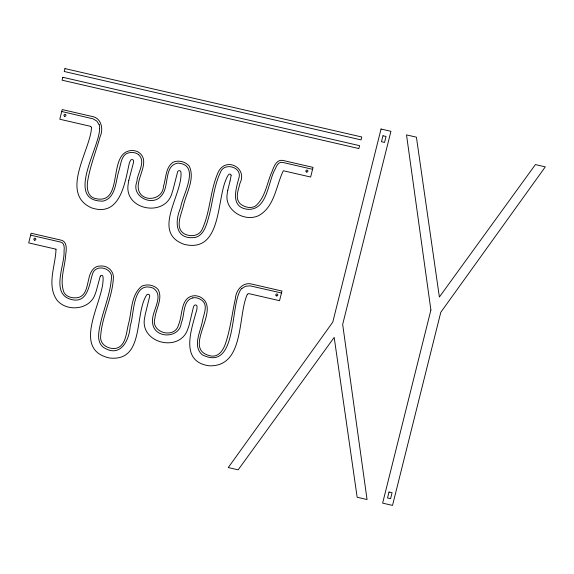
<?xml version="1.0" encoding="UTF-8"?>
<svg xmlns="http://www.w3.org/2000/svg" width="574" height="574" viewBox="0 0 574 574"><rect width="100%" height="100%" fill="white"/><g stroke="black" fill="none" stroke-linecap="round" stroke-linejoin="round"><path stroke-width="0.86" d="M91.503 127.722L91.474 128.239A13.704 13.338 -7.9 0 1 91.424 128.748C89.479 151.464 59.782 193.574 91.467 207.831C120.353 217.625 124.924 182.675 129.337 163.073A15.233 14.824 -7.9 0 1 130.341 160.792L130.434 160.663A1.607 1.564 -7.9 0 1 133.591 161.079A9.342 9.091 -7.9 0 1 133.448 162.715L128.834 180.236M56.008 249.26C55.556 265.913 46.3 285.278 57.156 300.381C67.323 312.292 90.204 309.723 95.184 294.01A42.871 41.715 -7.9 0 0 96.296 290.796L100.235 276.309M231.092 175.644L230.081 180.918M99.611 128.562C99.79 147.468 64.64 201.237 102.825 201.144C116.034 198.231 115.611 180.903 118.911 170.686C120.892 164.767 121.15 154.04 129.071 152.763A23.376 22.752 -7.9 0 1 131.037 152.533L131.525 152.505A11.25 10.949 -7.9 0 1 133.656 152.605L134.833 152.842A10.188 9.916 -7.9 0 1 138.485 154.571M227.763 190.259L230.009 181.19M247.301 294.405L247.078 294.871A13.704 13.338 -7.9 0 0 246.863 295.388C237.751 317.279 244.373 366.973 209.23 365.81C178.866 361.713 191.781 328.522 196.853 309.458A15.233 14.824 -7.9 0 0 197.04 306.982L197.018 306.846A1.607 1.564 -7.9 0 0 194.005 305.827A9.342 9.091 -7.9 0 0 193.359 307.348L189.183 324.97A46.508 45.26 -7.9 0 1 188.05 328.35C180.458 353.627 138.535 343.152 144.792 317.056A52.844 51.43 -7.9 0 1 145.401 313.82L149.749 296.026A1.715 1.672 -7.9 0 0 146.722 294.871C134.108 313.949 144.935 361.792 109.699 358.018C71.786 350.018 101.541 304.249 102.961 281.726A25.12 24.445 -7.9 0 0 103.155 278.72L102.983 276.79A5.317 5.173 -7.9 0 0 102.897 276.417A1.342 1.306 -7.9 0 0 100.314 276.159M241.927 288.428L245.686 286.211L250.113 285.852L281.475 292.97M247.351 294.311L248.004 293.838M192.728 297.899C182.604 300.403 184.814 314.817 181.506 322.323A49.687 48.352 -7.9 0 1 181.205 323.341C179.497 338.466 155.324 338.825 152.777 324.195C149.807 312.715 165.427 296.543 153.366 288.234C132.178 279.839 134.323 315.033 130.255 325.645C129.423 340.698 120.145 358.456 103.313 347.277C96.432 341.846 98.671 331.801 100.278 324.439C103.564 309.422 109.914 295.029 111.284 279.624C114.262 268.575 96.461 263.143 92.651 273.461C89.135 284.388 87.98 303.99 71.061 299.441C50.347 293.709 64.934 265.102 64.044 251.254A45.375 44.162 -7.9 0 0 64.116 250.221C64.475 247.078 64.238 242.422 60.198 241.977L30.63 235.168M248.506 293.701L248.528 293.701A5.374 5.231 -7.9 0 1 249.36 293.766L249.41 293.773A8.474 8.251 -7.9 0 1 249.719 293.823L279.545 300.69L281.956 291.04L252.273 284.202C243.111 281.368 235.842 290.179 235.383 298.659C232.161 313.261 230.483 328.242 225.855 342.513C223.889 348.899 219.376 356.985 211.555 356.095C179.49 350.133 223.15 309.221 200.297 297.045A12.872 12.528 -7.9 0 0 198.439 296.313L196.509 295.861A11.179 10.877 -7.9 0 0 194.299 295.732C180.2 296.722 182.876 315.363 178.55 324.827C175.013 339.399 150.252 332.784 154.894 318.261C155.805 308.869 162.937 298.903 158.252 289.662C154.456 284.984 147.066 283.628 141.721 286.254C130.757 295.058 131.934 311.252 128.554 323.714C126.251 332.31 126.022 347.679 114.362 348.554C107.273 348.777 99.661 343.991 100.665 336.041C102.014 316.41 112.073 298.444 113.329 278.799C114.326 271.201 107.575 265.26 100.271 266.027C93.088 265.841 89.731 273.317 88.712 279.344C86.925 285.795 86.38 294.871 78.932 297.382C73.766 298.638 67.158 297.59 64.137 292.776C59.215 280.715 64.912 267.391 65.68 255.05C66.362 249.97 67.675 241.374 60.794 240.076L31.111 233.238L28.7 242.895L56.015 249.188M61.727 111.507L93.038 118.832L96.812 121.078L99.115 124.694M312.572 169.308L282.996 162.492C279.179 161.158 276.804 165.154 275.613 168.132A45.375 44.162 -7.9 0 0 275.19 169.086C267.807 181.606 267.785 210.041 248.011 209.345C229.794 207.537 235.928 188.832 239.107 177.352C241.697 166.754 223.896 162.133 220.43 172.372C213.643 186.557 212.825 202.694 208.534 217.661C206.432 225.144 203.928 235.103 195.361 237.421C175.221 240.233 174.324 221.987 180.71 207.551C181.678 196.609 201.46 164.982 178.119 163.109C163.482 165.133 169.71 186.686 161.524 195.569C152.67 207.207 131.102 196.617 136.72 182.267A49.687 48.352 -7.9 0 1 136.928 181.226C137.394 173.083 146.406 161.545 138.477 154.578M90.742 126.517L90.757 126.524A5.374 5.231 -7.9 0 0 89.967 126.215A8.474 8.251 -7.9 0 0 89.623 126.115L59.796 119.234L62.207 109.577L91.89 116.414C101.39 117.835 103.722 129.05 100.106 136.662C96.073 151.084 90.505 165.104 87.865 179.892C86.602 186.342 86.789 195.626 94.193 198.224C125.476 206.992 106.125 151.271 132.135 150.517A12.872 12.528 -7.9 0 1 134.129 150.675L136.067 151.113A11.179 10.877 -7.9 0 1 138.104 151.959C150.991 159.974 137.48 176.132 138.212 187.368C138.987 202.794 162.916 201.639 163.49 186.148C166.166 178.17 165.412 167.486 173.09 162.255C178.543 159.78 185.818 161.66 189.427 166.424C195.045 179.267 186.277 193 183.458 205.542C181.52 214.088 174.331 227.885 184.362 233.862C190.719 237.177 199.623 236.144 202.478 228.674C210.529 210.701 210.12 190.102 218.249 172.15C225.718 156.372 247.911 167.68 239.932 183.364C238.519 189.829 234.63 198.109 240.119 203.698C244.208 207.142 250.623 208.972 255.48 206.037C265.482 197.571 266.81 183.113 271.947 171.755C273.776 166.876 276.603 158.711 283.369 160.541L313.052 167.378L310.642 177.036L283.326 170.743C275.994 185.761 274.838 206.353 258.982 215.465C244.754 222.576 224.104 210.299 227.232 193.617A42.871 41.715 -7.9 0 1 227.763 190.259M91.137 126.868L91.496 127.572M99.18 124.673A9.184 8.94 -7.9 0 1 99.589 128.554M192.721 297.892A10.188 9.916 -7.9 0 1 196.803 297.913L197.951 298.25A11.25 10.949 -7.9 0 1 199.896 299.09L200.319 299.319A23.376 22.752 -7.9 0 1 201.962 300.381C208.599 305.21 203.347 315.148 202.392 321.332C200.534 331.636 192.233 346.387 202.349 354.847C236.402 371.83 230.526 308.769 239.652 291.649A9.184 8.94 -7.9 0 1 241.876 288.378M231.1 175.472A1.342 1.306 -7.9 0 0 228.682 174.575A5.317 5.173 -7.9 0 0 228.43 174.869L227.361 176.519A25.12 24.445 -7.9 0 0 226.12 179.282C216.606 200.57 221.6 253.199 184.376 244.416C150.603 232.513 183.178 194.342 180.918 171.963A1.715 1.672 -7.9 0 0 177.66 171.633L173.126 189.384A52.844 51.43 -7.9 0 1 172.135 192.534C165.814 218.048 123.288 210.177 128.253 183.745A46.508 45.26 -7.9 0 1 128.841 180.236M62.788 77.275L62.064 80.173L358.879 148.566L359.604 145.667L62.788 77.275M64.962 68.593L64.238 71.492L361.046 139.884L361.771 136.985L64.962 68.593M381.043 129.021L332.776 322.129L228.265 467.559L238.16 469.833L334.19 337.397L357.157 497.256L367.051 499.538L342.671 324.41L390.937 131.303L381.043 129.021M382.98 135.758L381.495 141.706L384.544 142.409L386.029 136.461L382.98 135.758M430.895 310.017L382.628 503.125L392.516 505.407L440.789 312.299L545.3 166.869L535.406 164.587L439.375 297.031L416.408 137.172L406.514 134.89L430.895 310.017M389.021 492.018L387.536 497.967L390.585 498.67L392.071 492.722L389.021 492.018M64.561 116.235A1.019 0.99 -7.9 0 0 65.974 115.195A1.019 0.99 -7.9 0 0 64.353 114.527A1.019 0.99 -7.9 0 0 64.561 116.235M306.494 171.985A1.019 0.99 -7.9 0 0 307.908 170.944A1.019 0.99 -7.9 0 0 306.286 170.277A1.019 0.99 -7.9 0 0 306.494 171.985M276.388 295.868A1.019 0.99 -7.9 0 0 277.802 294.828A1.019 0.99 -7.9 0 0 276.18 294.161A1.019 0.99 -7.9 0 0 276.388 295.868M34.454 240.119A1.019 0.99 -7.9 0 0 35.868 239.078A1.019 0.99 -7.9 0 0 34.246 238.411A1.019 0.99 -7.9 0 0 34.454 240.119"/></g></svg>
